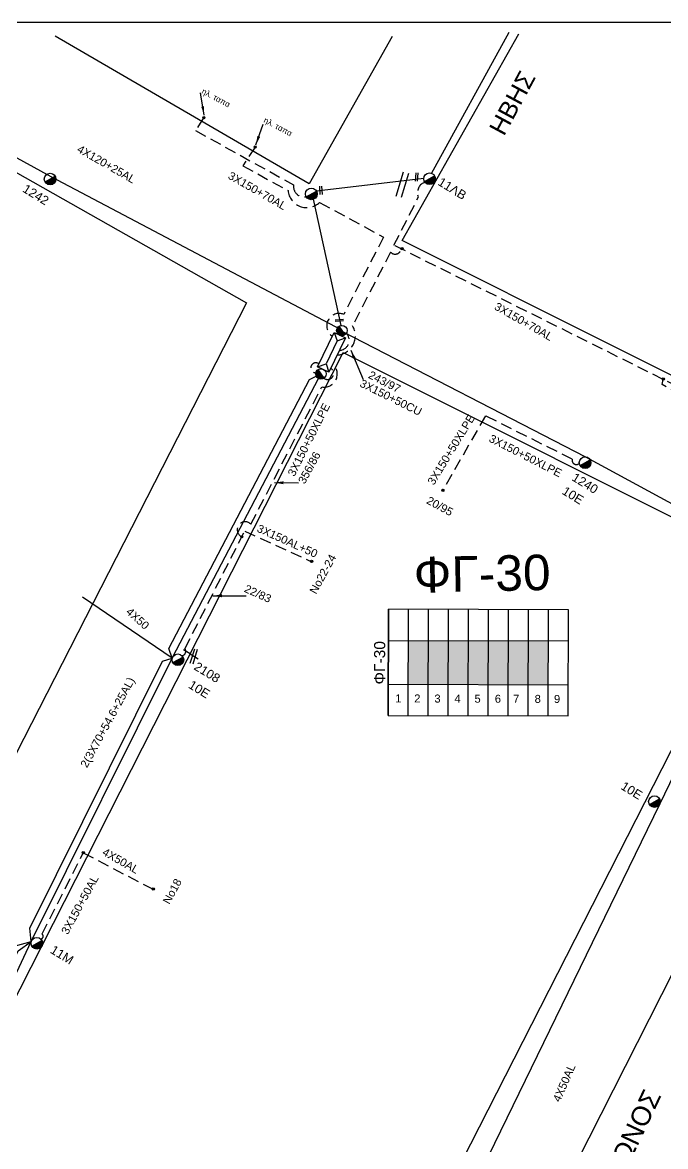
# Model space of a CAD drawing. Header units: millimetres. Extents: x 2087 to 5289, y 222 to 1137.
# Drawn here: x 3039.8 to 3112.1, y 662.9 to 789.3 of the extents above; entities that cross this region are included whole.
import ezdxf
from ezdxf.enums import TextEntityAlignment as Align

# ---------------------------------------------------------------- set-up
doc = ezdxf.new("R2010")
doc.units = ezdxf.units.MM
doc.linetypes.add('DASHED', pattern=[19.05, 12.7, -6.35])
for name, color, linetype in [('Άγνωστα', 7, 'Continuous'), ('Ασφαλειοκιβώτια Χ.Τ 9 αναχωρήσεων', 7, 'Continuous'), ('Γυμνά εναέρια ΧΤ και ΦΟΠ (3Φ)   4x50+16AL', 7, 'Continuous'), ('Επιγραφές - Σχήματα', 7, 'Continuous'), ('Καλώδια ΧΤ   3x150+50CU', 7, 'DASHED'), ('Καλώδια ΧΤ   3x150+70 XLPE', 7, 'DASHED'), ('Καλώδια ΧΤ   3x150+70AL', 7, 'DASHED'), ('Καλώδια ΧΤ   3x150AL+50CU', 7, 'DASHED'), ('Καλώδια ΧΤ   3x150AL+50XLPE', 7, 'DASHED'), ('Καλώδια ΧΤ   4x50AL', 7, 'DASHED'), ('Μηχανική τομή', 7, 'Continuous'), ('Στύλος ΦΜ', 7, 'Continuous'), ('Στύλος ΦΜ @ 1', 7, 'Continuous'), ('Συνδέσεις', 7, 'Continuous'), ('Συνεστραμμένα ΧΤ   3x70+54.6+25 AL', 7, 'SYN_LINE'), ('Τομή', 7, 'Continuous'), ('Υπογεια καλωδια Παροχων ΧΤ 4Χ50', 7, 'DASHED'), ('Υποσταθμός εναέριος 2 στύλων', 7, 'Continuous'), ('Υποσταθμός πόλεως', 7, 'Continuous'), ('Υπόβαθρο ΔΕΗ', 7, 'Continuous')]:
    doc.layers.add(name, color=color, linetype=linetype)
doc.styles.add('arial', font='arial.ttf')
doc.styles.get("Standard").update_dxf_attribs({"font": 'arial.ttf'})
doc.linetypes.add('SYN_LINE', pattern='A,0.5,-0.0001,["/\\/\\/\\/",Standard,S=0.1,R=0,X=0,Y=-0.05],-0.25', length=0.7501)
doc.dimstyles.new('ISO-25', dxfattribs={"dimtxt": 2.5, "dimasz": 2.5, "dimexe": 1.25, "dimexo": 0.625, "dimtad": 1, "dimtxsty": 'Standard', "dimcen": 2.5, "dimadec": 0, "dimazin": 0, "dimtfac": 1, "dimtmove": 0, "dimatfit": 3, "dimfxl": 1, "dimarcsym": 0})

# ---------------------------------------------------------------- blocks, each defined once
blk = doc.blocks.new('ΥΠΑΡΧΩΝ ΤΣΙΜΕΝΤΕΝΙΟΣ ΣΤΥΛΟΣ')
at = {"layer": 'Στύλος ΦΜ'}
blk.add_hatch(color=7, dxfattribs=at).paths.add_polyline_path([(-1.29, -2.28, 0.574793), (2.62, 0, 0.268822), (1.3, 2.27)])
at = {"layer": 'Στύλος ΦΜ', "color": 7}
blk.add_line((-1.29, -2.28), (1.3, 2.27), dxfattribs=at)
blk.add_circle((0, 0), 2.62, dxfattribs=at)
at = {"layer": 'Στύλος ΦΜ', "flags": 4}
for tag, p in [('ΑΡΙΘΜΟΣ', (-4.68, 8.05)), ('ΤΥΠΟΣ', (-4.91, 3.03))]:
    blk.add_attdef(tag, p, '', height=4, dxfattribs=at)
blk = doc.blocks.new('ΤΟΜΗ')
at = {"layer": 'Τομή', "ltscale": 40}
for p, q in [((-5.68, 0), (5.68, 0)), ((5.68, -2.33), (-5.68, -2.33))]:
    blk.add_line(p, q, dxfattribs=at)
blk = doc.blocks.new('ΜΗΧΑΝΙΚΗ ΤΟΜΗ')
at = {"layer": 'Μηχανική τομή', "ltscale": 40}
for p, q in [((-1.89, 0.78), (1.89, 0.78)), ((1.89, 0), (-1.89, 0))]:
    blk.add_line(p, q, dxfattribs=at)
blk = doc.blocks.new('ΥΠΟΣΤΑΘΜΟΣ ΕΝΑΕΡΙΟΣ ΕΠΙ 2 ΣΤΥΛΩΝ')
at = {"layer": 'Υποσταθμός εναέριος 2 στύλων', "linetype": 'Continuous'}
for points in [[(-11.97, -2.11, 0.574793), (-8.45, -0.07, 0.268822), (-9.64, 1.98)], [(9.68, -2.15, 0.574793), (13.19, -0.1, 0.268822), (12.01, 1.95)]]:
    blk.add_hatch(color=256, dxfattribs=at).paths.add_polyline_path(points)
for p, q in [((-11.97, -2.11), (-9.64, 1.98)), ((9.68, -2.15), (12.01, 1.95))]:
    blk.add_line(p, q, dxfattribs=at)
for centre in [(-10.81, -0.07), (10.84, -0.1)]:
    blk.add_circle(centre, 2.36, dxfattribs=at)
at = {"layer": 'Υποσταθμός πόλεως', "linetype": 'Continuous', "ltscale": 40}
blk.add_lwpolyline([(-8.57, 2.82), (8.57, 2.82), (8.57, -2.82), (-8.57, -2.82)], close=True, dxfattribs=at)
for points in [[(-5.75, 0), (-8.57, 2.82)], [(-8.57, -2.82), (-5.75, 0)], [(-5.75, 0), (5.75, 0)], [(5.75, 0), (8.57, 2.82)], [(8.57, -2.82), (5.75, 0)]]:
    blk.add_lwpolyline(points, dxfattribs=at)
at = {"layer": 'Υποσταθμός εναέριος 2 στύλων', "ltscale": 40, "flags": 1}
for tag, p in [('ΜΕΤΑΣΧΗΜΑΤΙΣΜΟΣ', (14.09, 2.51)), ('ΙΣΧΥΣ', (14.07, -0.28)), ('ΑΡΙΘΜΟΣ', (14.19, -3))]:
    blk.add_attdef(tag, p, '', height=1.8, dxfattribs=at)
blk = doc.blocks.new('_ΣΥΝΔΕΣΗ')
at = {"layer": 'Συνδέσεις', "linetype": 'SYN_LINE', "ltscale": 40}
blk.add_hatch(color=256, dxfattribs=at).paths.add_polyline_path([(0.5, -0.01, 1), (-0.5, -0.01, 1)])
at = {"layer": 'Συνδέσεις'}
blk.add_circle((0, -0.01), 0.5, dxfattribs=at)
blk = doc.blocks.new('ΑΣΦΑΛΕΙΟΚΙΒΩΤΙΟ ΥΠΟΣΤΑΘΜΟΥ 9 ΑΝΑΧΩΡΗΣΕΩΝ')
at = {"layer": 'Ασφαλειοκιβώτια Χ.Τ 9 αναχωρήσεων', "ltscale": 40}
for p, q in [((-23.8, 40.36), (24.02, 40.36)), ((-9.72, 40.36), (-9.72, -40.64)), ((9.94, 40.36), (9.94, -40.64)), ((-23.8, 31.36), (24.02, 31.36)), ((-23.8, 22.36), (24.02, 22.36)), ((-23.8, 13.36), (24.02, 13.36)), ((-23.8, 4.36), (24.02, 4.36)), ((-23.8, -4.64), (24.02, -4.64)), ((-23.8, -13.64), (24.02, -13.64)), ((-23.8, -22.64), (24.02, -22.64)), ((-23.8, -31.64), (24.02, -31.64))]:
    blk.add_line(p, q, dxfattribs=at)
at = {"layer": 'Ασφαλειοκιβώτια Χ.Τ 9 αναχωρήσεων'}
blk.add_lwpolyline([(-23.8, -40.64), (24.02, -40.64), (24.02, 40.36), (-23.8, 40.36)], close=True, dxfattribs=at)
for s, p in [('1', (-17.96, 37.24)), ('2', (-17.96, 28.67)), ('3', (-17.96, 19.6)), ('4', (-17.96, 10.58)), ('5', (-17.96, 1.57)), ('6', (-17.96, -7.57)), ('7', (-17.96, -15.81)), ('8', (-17.96, -25.5)), ('9', (-17.96, -34.19))]:
    blk.add_text(s, height=3.6, rotation=270, dxfattribs=at).set_placement(p)
at = {"layer": 'Ασφαλειοκιβώτια Χ.Τ 9 αναχωρήσεων', "ltscale": 40}
for tag, height, p in [('ΟΝΟΜΑ', 5, (-0.16, 44.31)), ('ΚΕΙΜΕΝΟ 1', 2, (17.06, 35.59)), ('ΚΕΙΜΕΝΟ 2', 2, (17.06, 26.88)), ('ΚΕΙΜΕΝΟ 3', 2, (17.06, 17.69)), ('ΚΕΙΜΕΝΟ 4', 2, (17.06, 8.71)), ('ΚΕΙΜΕΝΟ 5', 2, (17.06, -0.13)), ('ΚΕΙΜΕΝΟ 6', 2, (17.06, -9.05)), ('ΚΕΙΜΕΝΟ 7', 2, (17.06, -18.13)), ('ΚΕΙΜΕΝΟ 8', 2, (17.06, -26.85)), ('ΚΕΙΜΕΝΟ 9', 2, (17.06, -35.99)), ('ΣΧ', 2, (-0.1, -42.64))]:
    blk.add_attdef(tag, text='', height=height, dxfattribs=at).set_placement(p, align=Align.MIDDLE_CENTER)
blk = doc.blocks.new('τομή_')
at = {"layer": 'Επιγραφές - Σχήματα'}
for p, q in [((-1.29, -0.22), (0.13, 0.75)), ((-1.08, -0.46), (0.34, 0.51)), ((-0.66, 0.62), (-0.29, -0.37))]:
    blk.add_line(p, q, dxfattribs=at)

msp = doc.modelspace()

# ---------------------------------------------------------------- hatches: boundary and pattern name
at = {"layer": 'Ασφαλειοκιβώτια Χ.Τ 9 αναχωρήσεων'}
h = msp.add_hatch(color=1, dxfattribs=at)
h.dxf.hatch_style = 1
h.paths.add_polyline_path([(3083.17, 719.78), (3083.15, 714.86), (3085.4, 714.86), (3085.42, 719.77)])
h = msp.add_hatch(color=85, dxfattribs=at)
h.dxf.hatch_style = 1
h.paths.add_polyline_path([(3085.42, 719.77), (3085.4, 714.86), (3087.65, 714.85), (3087.67, 719.76)])
h = msp.add_hatch(color=5, dxfattribs=at)
h.dxf.hatch_style = 1
h.paths.add_polyline_path([(3087.67, 719.76), (3087.65, 714.85), (3089.9, 714.84), (3089.92, 719.75)])
h = msp.add_hatch(color=2, dxfattribs=at)
h.dxf.hatch_style = 1
h.paths.add_polyline_path([(3089.92, 719.75), (3089.9, 714.84), (3092.15, 714.83), (3092.17, 719.75)])
h = msp.add_hatch(color=27, dxfattribs=at)
h.dxf.hatch_style = 1
h.paths.add_polyline_path([(3092.17, 719.75), (3092.15, 714.83), (3094.4, 714.83), (3094.42, 719.74)])
h = msp.add_hatch(color=6, dxfattribs=at)
h.dxf.hatch_style = 1
h.paths.add_polyline_path([(3094.42, 719.74), (3094.4, 714.83), (3096.65, 714.82), (3096.67, 719.73)])
h = msp.add_hatch(color=151, dxfattribs=at)
h.dxf.hatch_style = 1
h.paths.add_polyline_path([(3096.67, 719.73), (3096.65, 714.82), (3098.9, 714.81), (3098.92, 719.72)])

# ---------------------------------------------------------------- linework, layer by layer
at = {"layer": 'Άγνωστα', "color": 6}
msp.add_lwpolyline([(3085.77, 772.32), (3094.49, 788.21)], dxfattribs=at)
at = {"layer": 'Άγνωστα', "color": 2, "linetype": 'SYN_LINE', "ltscale": 10}
msp.add_lwpolyline([(3016.48, 786.48), (3042.94, 771.97), (3075.63, 754.71)], dxfattribs=at)
at = {"layer": 'Άγνωστα', "color": 85}
msp.add_lwpolyline([(3075.74, 754.55), (3075.74, 754.55), (3075.74, 754.55), (3103.1, 740.43), (3124.21, 728.96), (3124.21, 728.96), (3124.57, 728.41)], dxfattribs=at)
at = {"layer": 'Γυμνά εναέρια ΧΤ και ΦΟΠ (3Φ)   4x50+16AL', "color": 133, "linetype": 'Continuous', "ltscale": 10}
msp.add_lwpolyline([(3124.22, 727.85), (3111.39, 701.31), (3084.61, 646.26), (3076.06, 628.44)], dxfattribs=at)
at = {"layer": 'Επιγραφές - Σχήματα'}
msp.add_lwpolyline([(3200.59, 789.29), (3200.59, 789.29), (2106.58, 789.29), (2106.58, 238.36), (3200.59, 238.29)], dxfattribs=at)
at = {"layer": 'Καλώδια ΧΤ   3x150+50CU', "color": 6, "ltscale": 0.1}
msp.add_lwpolyline([(3131.7, 742.02), (3131.54, 741.99, 0.213125), (3130.86, 741.51, 0.077712), (3130.61, 740.89, -0.488075), (3129.66, 740.45), (3114.79, 748.05), (3114.28, 747.49, -0.356319), (3113.83, 747.42), (3111.71, 748.56), (3111.81, 749.15)], format="xyb", dxfattribs=at)
at = {"layer": 'Καλώδια ΧΤ   3x150+50CU', "color": 2, "ltscale": 0.1}
msp.add_lwpolyline([(3057.69, 718.07, 0.58346), (3058.02, 718.85), (3064.75, 732.09), (3072.25, 728.64)], format="xyb", dxfattribs=at)
at = {"layer": 'Καλώδια ΧΤ   3x150+70 XLPE', "color": 5, "linetype": 'DASHED', "ltscale": 0.1}
msp.add_lwpolyline([(3060.13, 778.55), (3059.23, 777.13), (3070.24, 771.03), (3070.24, 770.83, 0.482865), (3071.67, 769.7)], format="xyb", dxfattribs=at)
at = {"layer": 'Καλώδια ΧΤ   3x150+70AL', "color": 27, "ltscale": 0.1}
msp.add_lwpolyline([(3065.92, 775.28), (3064.55, 773.18), (3069.62, 770.38, 0.619494), (3073.16, 769.03), (3073.16, 769.03), (3080.36, 765.16), (3075.89, 756.46, 0.907281), (3074.61, 753.99)], format="xyb", dxfattribs=at)
at = {"layer": 'Καλώδια ΧΤ   3x150+70AL', "color": 6, "ltscale": 0.1}
msp.add_lwpolyline([(3113.43, 748.36), (3111.81, 749.15), (3081.54, 764.23), (3084.3, 769.67), (3084.24, 769.88, -0.407208), (3085.02, 771.31, 1.42887)], format="xyb", dxfattribs=at)
at = {"layer": 'Καλώδια ΧΤ   3x150AL+50CU', "color": 6, "linetype": 'DASHED', "ltscale": 0.1}
msp.add_lwpolyline([(3082.33, 763.76, -0.616824), (3081.15, 763.47), (3076.88, 755.16, -0.566872), (3075.16, 751.89)], format="xyb", dxfattribs=at)
at = {"layer": 'Καλώδια ΧΤ   3x150AL+50CU', "color": 2, "linetype": 'DASHED', "ltscale": 0.1}
msp.add_lwpolyline([(3064.42, 731.44, -1.208984), (3065.44, 732.86), (3073.42, 748.3, 0.760986), (3074.66, 750.85)], format="xyb", dxfattribs=at)
at = {"layer": 'Καλώδια ΧΤ   3x150AL+50CU', "color": 1, "linetype": 'DASHED', "ltscale": 0.1}
msp.add_lwpolyline([(3041.81, 686.21, 0.713019), (3041.95, 686.76), (3046.59, 695.9)], format="xyb", dxfattribs=at)
at = {"layer": 'Καλώδια ΧΤ   3x150AL+50CU', "color": 85, "linetype": 'DASHED', "ltscale": 0.1}
msp.add_arc((3075.36, 753.54), 1.14, 272.3186, 43.6241, dxfattribs=at)
at = {"layer": 'Καλώδια ΧΤ   3x150AL+50CU', "color": 151, "linetype": 'DASHED', "ltscale": 0.1}
msp.add_arc((3072.74, 750.45), 0.563, 49.4926, 270.5835, dxfattribs=at)
at = {"layer": 'Καλώδια ΧΤ   3x150AL+50CU', "color": 1, "linetype": 'DASHED', "ltscale": 0.1}
msp.add_arc((3074.07, 749.82), 0.68, 232.8044, 57.2629, dxfattribs=at)
at = {"layer": 'Καλώδια ΧΤ   3x150AL+50XLPE', "color": 85, "linetype": 'DASHED', "ltscale": 0.1}
msp.add_lwpolyline([(3102.39, 739.7, -0.749385), (3101.58, 740.17), (3091.84, 745.04), (3087.02, 736.68)], format="xyb", dxfattribs=at)
at = {"layer": 'Καλώδια ΧΤ   4x50AL', "color": 151, "linetype": 'SYN_LINE', "ltscale": 10}
msp.add_lwpolyline([(3056.6, 717.78), (3046.51, 724.66)], dxfattribs=at)
at = {"layer": 'Συνεστραμμένα ΧΤ   3x70+54.6+25 AL', "color": 5, "linetype": 'SYN_LINE', "ltscale": 10}
for points in [[(3084.89, 771.75), (3072.82, 770.33)], [(3072.46, 769.4), (3075.56, 755.21)]]:
    msp.add_lwpolyline(points, dxfattribs=at)
at = {"layer": 'Συνεστραμμένα ΧΤ   3x70+54.6+25 AL', "color": 151, "linetype": 'SYN_LINE', "ltscale": 10}
msp.add_lwpolyline([(3031.17, 666.12), (3030.87, 667.02), (3039.25, 684.88), (3040.74, 685.91), (3040.56, 687.42), (3055.49, 717.45), (3056.6, 717.78), (3056.23, 718.86), (3072.04, 749.12), (3072.8, 749.5)], dxfattribs=at)
at = {"layer": 'Συνεστραμμένα ΧΤ   3x70+54.6+25 AL', "color": 1, "linetype": 'SYN_LINE', "ltscale": 10}
for points in [[(3031.4, 666.03), (3040.74, 685.91), (3056.67, 717.94), (3056.67, 717.94), (3073.03, 749.25), (3073.03, 749.25)], [(3028.05, 682.41), (3040.74, 685.91)]]:
    msp.add_lwpolyline(points, dxfattribs=at)
at = {"layer": 'Υπογεια καλωδια Παροχων ΧΤ 4Χ50', "color": 1, "ltscale": 0.1}
msp.add_lwpolyline([(3046.59, 695.9), (3054.44, 691.79)], dxfattribs=at)
at = {"layer": 'Υπόβαθρο ΔΕΗ'}
for points in [[(3081.32, 787.71), (3072.01, 771.14), (3043.41, 787.76)], [(3130.07, 740.93), (3082.47, 764.78), (3095.58, 788.02)], [(3020.21, 783.07), (3064.94, 757.74), (3026.07, 681.74), (3008.57, 681.74), (2977.08, 698.96), (3020.21, 783.07)], [(3123.4, 728.35), (3078.4, 640.08), (3031.91, 665.76), (3075.83, 752.16), (3123.4, 728.35)], [(3133.42, 722.84), (3175.84, 701.41), (3130.56, 611.84), (3088.55, 634.34), (3133.42, 722.84)], [(3058.6, 718.26), (3057.85, 718.72)]]:
    msp.add_lwpolyline(points, dxfattribs=at)

# ---------------------------------------------------------------- block references
at = {"layer": 'Ασφαλειοκιβώτια Χ.Τ 9 αναχωρήσεων', "xscale": 0.2500000000000001, "yscale": 0.2500000000000001, "zscale": 0.2500000000000001, "rotation": 89.79863056021844}
msp.add_blockref('ΑΣΦΑΛΕΙΟΚΙΒΩΤΙΟ ΥΠΟΣΤΑΘΜΟΥ 9 ΑΝΑΧΩΡΗΣΕΩΝ', (3091, 717.27), dxfattribs=at).add_auto_attribs({'ΟΝΟΜΑ': 'ΦΓ-30'})
at = {"layer": 'Επιγραφές - Σχήματα', "rotation": 38.43605888907008}
msp.add_blockref('τομή_', (3059.5, 718.18), dxfattribs=at)
at = {"layer": 'Μηχανική τομή', "xscale": 0.2499999999999996, "yscale": 0.2499999999999996, "zscale": 0.2499999999999996}
for p, rotation in [((3084, 771.92), 265.6912906283999), ((3073.42, 770.42), 93.053019499808), ((3075.4, 755.69), 4.369573828041761)]:
    msp.add_blockref('ΜΗΧΑΝΙΚΗ ΤΟΜΗ', p, dxfattribs=dict(at, rotation=rotation))
at = {"layer": 'Στύλος ΦΜ @ 1', "ltscale": 40}
ref = msp.add_blockref('ΥΠΑΡΧΩΝ ΤΣΙΜΕΝΤΕΝΙΟΣ ΣΤΥΛΟΣ', (3042.86, 771.68), dxfattribs=dict(at, xscale=0.2499999999999999, yscale=0.2499999999999999, zscale=0.2499999999999999, rotation=328.5155825786242))
ref.add_attrib('ΤΥΠΟΣ', '1242', (3039.67, 770.31), dxfattribs={"layer": 'Στύλος ΦΜ', "height": 1, "rotation": 328.5156, "flags": 4})
ref = msp.add_blockref('ΥΠΑΡΧΩΝ ΤΣΙΜΕΝΤΕΝΙΟΣ ΣΤΥΛΟΣ', (3085.54, 771.71), dxfattribs=dict(at, xscale=0.2499999999999999, yscale=0.2499999999999999, zscale=0.2499999999999999, rotation=328.5155825786242))
ref.add_attrib('ΤΥΠΟΣ', '11ΛΒ', (3086.38, 771.08), dxfattribs={"layer": 'Στύλος ΦΜ', "height": 1, "rotation": 328.5156, "flags": 4})
at = {"layer": 'Στύλος ΦΜ @ 1', "ltscale": 40, "xscale": 0.2499999999999999, "yscale": 0.2499999999999999, "zscale": 0.2499999999999999, "rotation": 328.5155825786242}
msp.add_blockref('ΥΠΑΡΧΩΝ ΤΣΙΜΕΝΤΕΝΙΟΣ ΣΤΥΛΟΣ', (3072.24, 770.01), dxfattribs=at)
at = {"layer": 'Στύλος ΦΜ @ 1', "ltscale": 40}
ref = msp.add_blockref('ΥΠΑΡΧΩΝ ΤΣΙΜΕΝΤΕΝΙΟΣ ΣΤΥΛΟΣ', (3103.04, 739.78), dxfattribs=dict(at, xscale=0.2499999999999999, yscale=0.2499999999999999, zscale=0.2499999999999999, rotation=328.5155825786242))
ref.add_attrib('ΤΥΠΟΣ', '1240', (3101.45, 737.85), dxfattribs={"layer": 'Στύλος ΦΜ', "height": 1, "rotation": 328.5156, "flags": 4})
ref.add_attrib('ΑΡΙΘΜΟΣ', '10E', (3100.35, 736.32), dxfattribs={"layer": 'Στύλος ΦΜ', "height": 1, "rotation": 328.5156, "flags": 4})
ref = msp.add_blockref('ΥΠΑΡΧΩΝ ΤΣΙΜΕΝΤΕΝΙΟΣ ΣΤΥΛΟΣ', (3057.23, 717.6), dxfattribs=dict(at, xscale=0.2499999999999999, yscale=0.2499999999999999, zscale=0.2499999999999999, rotation=328.5155825786242))
ref.add_attrib('ΤΥΠΟΣ', '2108', (3058.94, 716.58), dxfattribs={"layer": 'Στύλος ΦΜ', "height": 1, "rotation": 328.5156, "flags": 4})
ref.add_attrib('ΑΡΙΘΜΟΣ', '10E', (3058.32, 714.51), dxfattribs={"layer": 'Στύλος ΦΜ', "height": 1, "rotation": 328.5156, "flags": 4})
ref = msp.add_blockref('ΥΠΑΡΧΩΝ ΤΣΙΜΕΝΤΕΝΙΟΣ ΣΤΥΛΟΣ', (3110.84, 701.65), dxfattribs=dict(at, xscale=0.2499999999999999, yscale=0.2499999999999999, zscale=0.2499999999999999, rotation=328.5155825786242))
ref.add_attrib('ΤΥΠΟΣ', '10E', (3106.96, 703.12), dxfattribs={"layer": 'Στύλος ΦΜ', "height": 1, "rotation": 328.5156, "flags": 4})
ref = msp.add_blockref('ΥΠΑΡΧΩΝ ΤΣΙΜΕΝΤΕΝΙΟΣ ΣΤΥΛΟΣ', (3041.37, 685.72), dxfattribs=dict(at, xscale=0.2499999999999999, yscale=0.2499999999999999, zscale=0.2499999999999999, rotation=328.5155825786242))
ref.add_attrib('ΤΥΠΟΣ', '11Μ', (3042.78, 684.7), dxfattribs={"layer": 'Στύλος ΦΜ', "height": 1, "rotation": 328.5156, "flags": 4})
at = {"layer": 'Συνδέσεις', "xscale": 0.25, "yscale": 0.25, "zscale": 0.25}
for p in [(3060.15, 778.58), (3065.92, 775.28), (3082.43, 763.84), (3111.83, 749.18), (3087.04, 736.66), (3064.42, 731.44), (3072.27, 728.68), (3046.59, 695.9), (3054.46, 691.83)]:
    msp.add_blockref('_ΣΥΝΔΕΣΗ', p, dxfattribs=at)
at = {"layer": 'Τομή', "xscale": 0.2499999999999997, "yscale": 0.2499999999999997, "zscale": 0.2499999999999997, "rotation": 72.85771914262035}
msp.add_blockref('ΤΟΜΗ', (3082.2, 771.13), dxfattribs=at)
at = {"layer": 'Υποσταθμός εναέριος 2 στύλων', "xscale": 0.25, "yscale": 0.25, "zscale": 0.25, "rotation": 244.2500046628818}
msp.add_blockref('ΥΠΟΣΤΑΘΜΟΣ ΕΝΑΕΡΙΟΣ ΕΠΙ 2 ΣΤΥΛΩΝ', (3074.52, 752.19), dxfattribs=at)

# ---------------------------------------------------------------- texts
at = {"ltscale": 40, "width": 21.1415, "attachment_point": 1, "style": 'arial'}
for s, insert, char_height, rotation in [('HBΗΣ', (3092.15, 777.37), 2, 61.6681), ('{\\fArial|b0|i0|c204|p34;Ф}Γ-30', (3083.71, 729.15), 4, 1.1435)]:
    msp.add_mtext(s, dxfattribs=dict(at, insert=insert, char_height=char_height, rotation=rotation))
at = {"layer": 'Άγνωστα', "ltscale": 40, "char_height": 0.9, "attachment_point": 1, "style": 'arial'}
for s, insert, width, rotation in [('4X120+25AL', (3046.25, 775.57), 6.8033, 330.1675), ('243/97', (3078.98, 750.15), 69.1904, 332.8815), ('3X150+50XLPE', (3069.53, 738.56), 69.1904, 63.1951), ('3X150+50XLPE', (3085.25, 737.65), 69.1904, 58.52), ('3X150+50XLPE', (3092.54, 743), 69.1904, 332.9309), ('356/86', (3070.7, 737.73), 69.1904, 61.5451), ('20/95', (3085.54, 736.03), 69.1904, 331.4644), ('\\pt39.6;Νο22-24', (3071.98, 725.35), 69.1904, 61.3488), ('22/83', (3064.98, 726.1), 69.1904, 335.7421), ('2(3X70+54.6+25AL)', (3046.21, 705.81), 69.1904, 61.3488), ('3X150+50AL', (3044.06, 687.06), 69.1904, 61.3488), ('\\pt39.6;Νο18', (3055.48, 690.46), 69.1904, 61.3488)]:
    msp.add_mtext(s, dxfattribs=dict(at, insert=insert, width=width, rotation=rotation))
at = {"layer": 'Επιγραφές - Σχήματα', "ltscale": 40, "attachment_point": 1, "style": 'arial'}
for s, insert, char_height, width, rotation in [('ηλ. ταπα', (3060.14, 781.92), 0.647, 6.8349, 332.1013), ('ηλ. ταπα', (3067.11, 778.67), 0.647, 6.8349, 332.1013), ('{\\H1.0833x;ΑΛΚΥΩΝΟΣ}', (3102.53, 654.37), 2, 21.1415, 64.6963)]:
    msp.add_mtext(s, dxfattribs=dict(at, insert=insert, char_height=char_height, width=width, rotation=rotation))
at = {"layer": 'Καλώδια ΧΤ   3x150+50CU', "ltscale": 40, "char_height": 0.9, "width": 69.1904, "attachment_point": 1, "style": 'arial'}
for s, insert, rotation in [('3X150+50CU', (3078, 749.2), 333.5586), ('3X150AL+50', (3066.4, 732.88), 335.7421)]:
    msp.add_mtext(s, dxfattribs=dict(at, insert=insert, rotation=rotation))
at = {"layer": 'Καλώδια ΧΤ   3x150+70AL', "ltscale": 40, "char_height": 0.9, "width": 69.1904, "attachment_point": 1, "rotation": 330.1675, "style": 'arial'}
for insert in [(3063.23, 772.57), (3093.19, 757.86)]:
    msp.add_mtext('3X150+70AL', dxfattribs=dict(at, insert=insert))
at = {"layer": 'Καλώδια ΧΤ   4x50AL', "ltscale": 40, "char_height": 0.9, "attachment_point": 1, "style": 'arial'}
for s, insert, width, rotation in [('4X50', (3051.92, 723.56), 69.1904, 318.1144), ('4X50AL', (3049.08, 696.49), 69.1904, 330.4192), ('4X50AL', (3099.37, 668.14), 4.5704, 66.4185)]:
    msp.add_mtext(s, dxfattribs=dict(at, insert=insert, width=width, rotation=rotation))

# ---------------------------------------------------------------- leaders
at = {"layer": 'Επιγραφές - Σχήματα', "ltscale": 40}
for points in [[(3060.19, 778.85), (3059.76, 781.37)], [(3066, 775.53), (3066.81, 777.84)], [(3076.68, 752.44), (3078.09, 749.15)], [(3068.11, 737.53), (3070.8, 737.49)], [(3061.18, 724.81), (3064.91, 724.78)]]:
    msp.add_leader(points, dimstyle='ISO-25', override={"dimasz": 1, "dimtad": 0}, dxfattribs=at)

doc.saveas('drawing.dxf')
